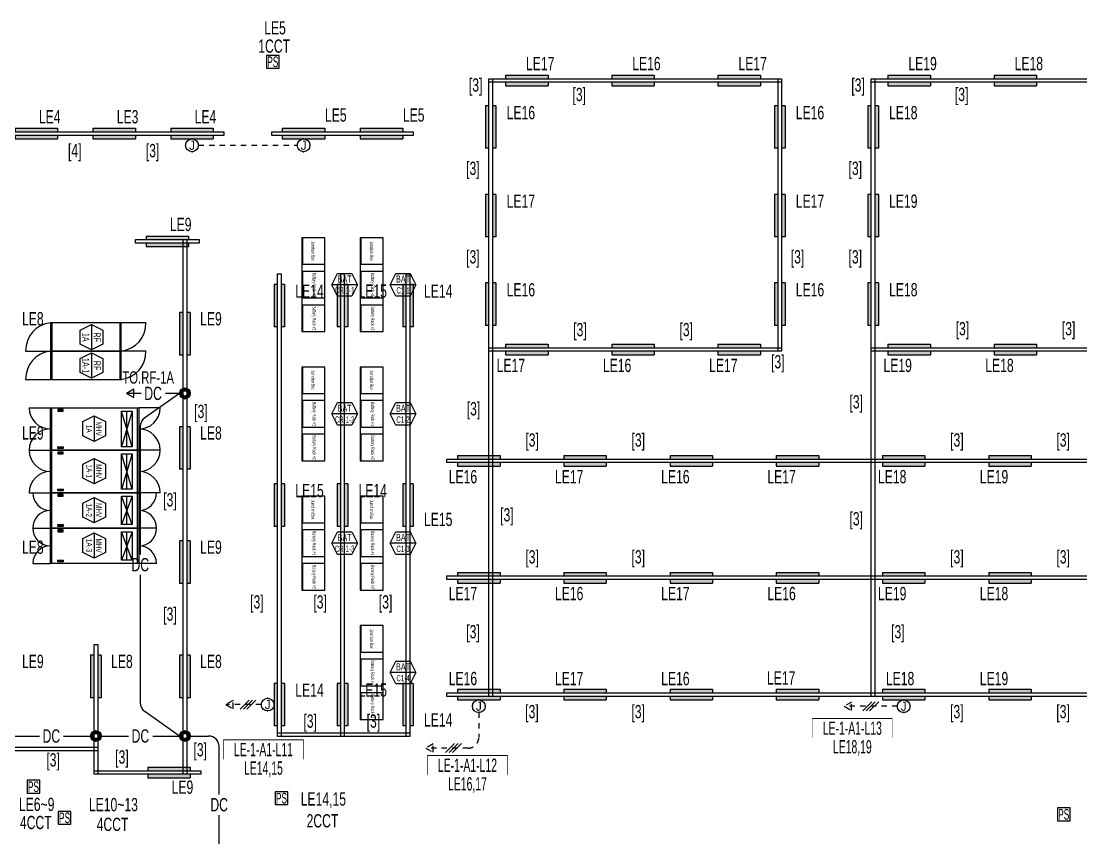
# Model space of a CAD drawing. Header units: millimetres. Extents: x 86947 to 500447, y -530175 to 1059536.
# Drawn here: x 122729 to 152656, y -229739 to -206680 of the extents above; entities that cross this region are included whole.
import ezdxf
from ezdxf.enums import TextEntityAlignment as Align

# ---------------------------------------------------------------- set-up
doc = ezdxf.new("R2010")
doc.units = ezdxf.units.MM
doc.header["$LTSCALE"] = 150
doc.set_wipeout_variables(frame=1)
doc.linetypes.add('D1', pattern=[3, 1, -1, 1])
for name, color, linetype in [('------01 Distribution Panel', 3, 'Continuous'), ('------03 Lighting Fixture', 3, 'Continuous'), ('------04 Lighting Switch', 2, 'Continuous'), ('------04 Number of Strands (가닥수)', 1, 'Continuous'), ('-----20 General Symbol', 3, 'Continuous'), ('-----23 Concealed or Exposed Wire', 4, 'D1'), ('-----25 Emergency Lighting Embeded Wire in Ceiling or Wall', 1, 'Continuous'), ('-----28 Race Way', 1, 'Continuous'), ('-----33 Equipment', 5, 'Continuous')]:
    doc.layers.add(name, color=color, linetype=linetype)
doc.styles.add('ELEC', font='Dotum.ttf')

# ---------------------------------------------------------------- blocks, each defined once
blk = doc.blocks.new('D01')
at = {"linetype": 'Continuous'}
blk.add_circle((0, 0), 150, dxfattribs=at)
for p in [(-150, 0), (0, 150), (150, 0), (0, -150)]:
    blk.add_point(p)
blk = doc.blocks.new('E01')
h = blk.add_hatch(color=256)
edge = h.paths.add_edge_path(flags=17)
edge.add_arc((0, 0), 75, 0, 360)
edge = h.paths.add_edge_path()
edge.add_arc((0, 0), 150, 0, 360)
blk.add_blockref('D01', (0, 0))
at = {"xscale": 0.5, "yscale": 0.5, "zscale": 0.5}
blk.add_blockref('D01', (0, 0), dxfattribs=at)
blk = doc.blocks.new('*U16')
blk.add_lwpolyline([(150, 0), (-150, 0), (-150, -300), (150, -300)], close=True)
at = {"style": 'ELEC', "width": 0.6}
blk.add_text('PS', height=250, dxfattribs=at).set_placement((0, -150), align=Align.MIDDLE)
blk = doc.blocks.new('E17')
h = blk.add_hatch(color=256)
h.paths.add_polyline_path([(600, 100), (-600, 100), (-600, 0), (600, 0)])
h.paths.add_polyline_path([(600, -100), (-600, -100), (-600, -200), (600, -200)])
for p, q in [((-600, 100), (600, 100)), ((-600, 100), (-600, 0)), ((600, 100), (600, 0)), ((600, 100), (600, 0)), ((-600, -100), (-600, -200)), ((-600, -200), (600, -200)), ((600, -100), (600, -200))]:
    blk.add_line(p, q)
blk = doc.blocks.new('12345')
at = {"layer": '-----33 Equipment'}
for p, q in [((383604, 143605), (382954, 143605)), ((382954, 143605), (382954, 140955)), ((382984, 142855), (382984, 143605)), ((383604, 140955), (383604, 143605)), ((385254, 143605), (384604, 143605)), ((384604, 143605), (384604, 140955)), ((384634, 142855), (384634, 143605)), ((385254, 140955), (385254, 143605)), ((382984, 141905), (382984, 142655)), ((383804, 142280), (383963, 142600)), ((383963, 142600), (384364, 142600)), ((384364, 142600), (384524, 142280)), ((384634, 141905), (384634, 142655)), ((385454, 142280), (385613, 142600)), ((385613, 142600), (386014, 142600)), ((386014, 142600), (386174, 142280)), ((384524, 142280), (383804, 142280)), ((383963, 141960), (383804, 142280)), ((384524, 142280), (384364, 141960)), ((386174, 142280), (385454, 142280)), ((385613, 141960), (385454, 142280)), ((386174, 142280), (386014, 141960)), ((384364, 141960), (383963, 141960)), ((386014, 141960), (385613, 141960)), ((382984, 140955), (382984, 141705)), ((384634, 140955), (384634, 141705)), ((375854, 141205, 0), (375854, 140405, 0)), ((377854, 141205, 0), (375854, 141205, 0)), ((375894, 141205), (375894, 140405)), ((376692, 140996, 0), (377012, 141156, 0)), ((376692, 140596, 0), (376692, 140996, 0)), ((377012, 141156, 0), (377012, 140436, 0)), ((377012, 141156, 0), (377332, 140996, 0)), ((377332, 140996, 0), (377332, 140596, 0)), ((377812, 141205), (377812, 140405)), ((377854, 140405, 0), (377854, 141205, 0)), ((378554, 141205), (377854, 141205)), ((382954, 140955), (383604, 140955)), ((384604, 140955), (385254, 140955)), ((375154, 140405), (375854, 140405)), ((375854, 140405, 0), (377854, 140405, 0)), ((375854, 140405), (375854, 139605)), ((377854, 140405), (375854, 140405)), ((375894, 140405), (375894, 139605)), ((377012, 140436, 0), (376692, 140596, 0)), ((377332, 140596, 0), (377012, 140436, 0)), ((377812, 140405), (377812, 139605)), ((377854, 139605), (377854, 140405)), ((378554, 140405), (377854, 140405)), ((376692, 140196), (377012, 140356)), ((376692, 139796), (376692, 140196)), ((377012, 140356), (377012, 139636)), ((377012, 140356), (377332, 140196)), ((377332, 140196), (377332, 139796)), ((377012, 139636), (376692, 139796)), ((377332, 139796), (377012, 139636)), ((383604, 139955), (382954, 139955)), ((382954, 139955), (382954, 137305)), ((382984, 139205), (382984, 139955)), ((383604, 137305), (383604, 139955)), ((385254, 139955), (384604, 139955)), ((384604, 139955), (384604, 137305)), ((384634, 139205), (384634, 139955)), ((385254, 137305), (385254, 139955)), ((375154, 139605), (375854, 139605)), ((375854, 139605), (377854, 139605)), ((382984, 138255), (382984, 139005)), ((383804, 138630), (383963, 138950)), ((383963, 138950), (384364, 138950)), ((384364, 138950), (384524, 138630)), ((384634, 138255), (384634, 139005)), ((385454, 138630), (385613, 138950)), ((385613, 138950), (386014, 138950)), ((386014, 138950), (386174, 138630)), ((375254, 138805), (375854, 138805)), ((375894, 137605), (375894, 138805)), ((376214, 138755), (376064, 138705)), ((376214, 138705), (376064, 138755)), ((376768, 138415), (377088, 138575)), ((377088, 138575), (377088, 137855)), ((377088, 138575), (377408, 138415)), ((378164, 137705), (377864, 138705)), ((378164, 138705), (377864, 137705)), ((378014, 137705), (378014, 138705)), ((378312, 137605), (378312, 138805)), ((378954, 138805), (378354, 138805)), ((384524, 138630), (383804, 138630)), ((383963, 138310), (383804, 138630)), ((384524, 138630), (384364, 138310)), ((386174, 138630), (385454, 138630)), ((385613, 138310), (385454, 138630)), ((386174, 138630), (386014, 138310)), ((376768, 138015), (376768, 138415)), ((377408, 138415), (377408, 138015)), ((384364, 138310), (383963, 138310)), ((386014, 138310), (385613, 138310)), ((377088, 137855), (376768, 138015)), ((377408, 138015), (377088, 137855)), ((382984, 137305), (382984, 138055)), ((384634, 137305), (384634, 138055)), ((376214, 137655), (376064, 137705)), ((376214, 137705), (376064, 137655)), ((375254, 137605), (375854, 137605)), ((375254, 137605), (375854, 137605)), ((375894, 136405), (375894, 137605)), ((376214, 137555), (376064, 137505)), ((376214, 137505), (376064, 137555)), ((376768, 137215), (377088, 137375)), ((377088, 137375), (377088, 136655)), ((377088, 137375), (377408, 137215)), ((378164, 136505), (377864, 137505)), ((378164, 137505), (377864, 136505)), ((378014, 136505), (378014, 137505)), ((378312, 136405), (378312, 137605)), ((378954, 137605), (378354, 137605)), ((378954, 137605), (378354, 137605)), ((376768, 136815), (376768, 137215)), ((377408, 137215), (377408, 136815)), ((382954, 137305), (383604, 137305)), ((384604, 137305), (385254, 137305)), ((377088, 136655), (376768, 136815)), ((377408, 136815), (377088, 136655)), ((376214, 136455), (376064, 136505)), ((376214, 136505), (376064, 136455)), ((375254, 136405), (375854, 136405)), ((375354, 136405), (375854, 136405)), ((375894, 135405), (375894, 136405)), ((376214, 136355), (376064, 136305)), ((376214, 136305), (376064, 136355)), ((376768, 136115), (377088, 136275)), ((377088, 136275), (377088, 135555)), ((377088, 136275), (377408, 136115)), ((378164, 135505), (377864, 136305)), ((378164, 136305), (377864, 135505)), ((378014, 135505), (378014, 136305)), ((378312, 135405), (378312, 136405)), ((378954, 136405), (378354, 136405)), ((378854, 136405), (378354, 136405)), ((383604, 136305), (382954, 136305)), ((382954, 136305), (382954, 133655)), ((382984, 135555), (382984, 136305)), ((383604, 133655), (383604, 136305)), ((385254, 136305), (384604, 136305)), ((384604, 136305), (384604, 133655)), ((384634, 135555), (384634, 136305)), ((385254, 133655), (385254, 136305)), ((376768, 135715), (376768, 136115)), ((377408, 136115), (377408, 135715)), ((377088, 135555), (376768, 135715)), ((377408, 135715), (377088, 135555)), ((375354, 135405), (375854, 135405)), ((375354, 135405), (375854, 135405)), ((375894, 134405), (375894, 135405)), ((376214, 135455), (376064, 135505)), ((376214, 135505), (376064, 135455)), ((376214, 135355), (376064, 135305)), ((376214, 135305), (376064, 135355)), ((376768, 135117), (377088, 135277)), ((377088, 135277), (377088, 134557)), ((377088, 135277), (377408, 135117)), ((378164, 134505), (377864, 135305)), ((378164, 135305), (377864, 134505)), ((378014, 134505), (378014, 135305)), ((378312, 134405), (378312, 135405)), ((378854, 135405), (378354, 135405)), ((378854, 135405), (378354, 135405)), ((382984, 134605), (382984, 135355)), ((383804, 134980), (383963, 135300)), ((383963, 135300), (384364, 135300)), ((384364, 135300), (384524, 134980)), ((384634, 134605), (384634, 135355)), ((385454, 134980), (385613, 135300)), ((385613, 135300), (386014, 135300)), ((386014, 135300), (386174, 134980)), ((376768, 134717), (376768, 135117)), ((377408, 135117), (377408, 134717)), ((384524, 134980), (383804, 134980)), ((383963, 134660), (383804, 134980)), ((384524, 134980), (384364, 134660)), ((386174, 134980), (385454, 134980)), ((385613, 134660), (385454, 134980)), ((386174, 134980), (386014, 134660)), ((377088, 134557), (376768, 134717)), ((377408, 134717), (377088, 134557)), ((375354, 134405), (375854, 134405)), ((376214, 134455), (376064, 134505)), ((376214, 134505), (376064, 134455)), ((378854, 134405), (378354, 134405)), ((382984, 133655), (382984, 134405)), ((384364, 134660), (383963, 134660)), ((384634, 133655), (384634, 134405)), ((386014, 134660), (385613, 134660)), ((382954, 133655), (383604, 133655)), ((384604, 133655), (385254, 133655)), ((385254, 132655), (384604, 132655)), ((384604, 132655), (384604, 130005)), ((384634, 131905), (384634, 132655)), ((385254, 130005), (385254, 132655)), ((384634, 130955), (384634, 131705)), ((385454, 131330), (385613, 131650)), ((385613, 131650), (386014, 131650)), ((386014, 131650), (386174, 131330)), ((386174, 131330), (385454, 131330)), ((385613, 131010), (385454, 131330)), ((386174, 131330), (386014, 131010)), ((386014, 131010), (385613, 131010)), ((384634, 130005), (384634, 130755)), ((384604, 130005), (385254, 130005))]:
    blk.add_line(p, q, dxfattribs=at)
for points in [[(383604, 143605), (382954, 143605), (382954, 142855), (383604, 142855)], [(385254, 143605), (384604, 143605), (384604, 142855), (385254, 142855)], [(383604, 142655), (382954, 142655), (382954, 141905), (383604, 141905)], [(385254, 142655), (384604, 142655), (384604, 141905), (385254, 141905)], [(383604, 141705), (382954, 141705), (382954, 140955), (383604, 140955)], [(385254, 141705), (384604, 141705), (384604, 140955), (385254, 140955)], [(383604, 139955), (382954, 139955), (382954, 139205), (383604, 139205)], [(385254, 139955), (384604, 139955), (384604, 139205), (385254, 139205)], [(383604, 139005), (382954, 139005), (382954, 138255), (383604, 138255)], [(385254, 139005), (384604, 139005), (384604, 138255), (385254, 138255)], [(375854, 137605), (375854, 138805), (378354, 138805), (378354, 137605)], [(376064, 138755), (376064, 138705), (376214, 138705), (376214, 138755)], [(377864, 137705), (377864, 138705), (378164, 138705), (378164, 137705)], [(383604, 138055), (382954, 138055), (382954, 137305), (383604, 137305)], [(385254, 138055), (384604, 138055), (384604, 137305), (385254, 137305)], [(376064, 137655), (376064, 137705), (376214, 137705), (376214, 137655)], [(375854, 136405), (375854, 137605), (378354, 137605), (378354, 136405)], [(376064, 137555), (376064, 137505), (376214, 137505), (376214, 137555)], [(377864, 136505), (377864, 137505), (378164, 137505), (378164, 136505)], [(376064, 136455), (376064, 136505), (376214, 136505), (376214, 136455)], [(375854, 135405), (375854, 136405), (378354, 136405), (378354, 135405)], [(376064, 136355), (376064, 136305), (376214, 136305), (376214, 136355)], [(377864, 135505), (377864, 136305), (378164, 136305), (378164, 135505)], [(383604, 136305), (382954, 136305), (382954, 135555), (383604, 135555)], [(385254, 136305), (384604, 136305), (384604, 135555), (385254, 135555)], [(375854, 134405), (375854, 135405), (378354, 135405), (378354, 134405)], [(376064, 135455), (376064, 135505), (376214, 135505), (376214, 135455)], [(376064, 135355), (376064, 135305), (376214, 135305), (376214, 135355)], [(377864, 134505), (377864, 135305), (378164, 135305), (378164, 134505)], [(383604, 135355), (382954, 135355), (382954, 134605), (383604, 134605)], [(385254, 135355), (384604, 135355), (384604, 134605), (385254, 134605)], [(376064, 134455), (376064, 134505), (376214, 134505), (376214, 134455)], [(383604, 134405), (382954, 134405), (382954, 133655), (383604, 133655)], [(385254, 134405), (384604, 134405), (384604, 133655), (385254, 133655)], [(385254, 132655), (384604, 132655), (384604, 131905), (385254, 131905)], [(385254, 131705), (384604, 131705), (384604, 130955), (385254, 130955)], [(385254, 130755), (384604, 130755), (384604, 130005), (385254, 130005)]]:
    blk.add_lwpolyline(points, close=True, dxfattribs=at)
for centre, radius, start, end in [((375945, 140419), 791, 96.6265, 181.0016), ((377762, 141191), 791, 276.6265, 1.0016), ((375945, 139619), 791, 96.6265, 181.0016), ((377762, 140391), 791, 276.6265, 1.0016), ((375854, 138805), 600, 180, 270), ((378354, 138805), 600, 270, 0), ((375854, 137605), 600, 90, 180), ((378354, 137605), 600, 0, 90), ((375854, 137605), 600, 180, 270), ((378354, 137605), 600, 270, 0), ((375854, 136405), 600, 90, 180), ((378354, 136405), 600, 0, 90), ((375854, 136405), 500, 180, 270), ((378354, 136405), 500, 270, 0), ((375854, 135405), 500, 90, 180), ((378354, 135405), 500, 0, 90), ((375854, 135405), 500, 180, 270), ((378354, 135405), 500, 270, 0), ((375854, 134405), 500, 90, 180), ((378354, 134405), 500, 0, 90)]:
    blk.add_arc(centre, radius, start, end, dxfattribs=at)
at = {"layer": '-----33 Equipment', "style": 'ELEC'}
for s, height, width, p in [('Junction Box', 100, 0.6, (383276, 143230)), ('Junction Box', 100, 0.6, (384926, 143230)), ('Battery Rack #1', 100, 0.6, (383307, 142280)), ('Battery Rack #1', 100, 0.6, (384957, 142280)), ('Battery Rack #2', 100, 0.6, (383307, 141330)), ('Battery Rack #2', 100, 0.6, (384957, 141330)), ('1A', 200, 0.7, (376852, 140796)), ('RF', 200, 0.7, (377172, 140796)), ('1A-1', 200, 0.7, (376852, 139996)), ('RF', 200, 0.7, (377172, 139996)), ('Junction Box', 100, 0.6, (383276, 139580)), ('Junction Box', 100, 0.6, (384926, 139580)), ('Battery Rack #1', 100, 0.6, (383307, 138630)), ('Battery Rack #1', 100, 0.6, (384957, 138630)), ('Battery Rack #2', 100, 0.6, (383307, 137680)), ('Battery Rack #2', 100, 0.6, (384957, 137680)), ('Junction Box', 100, 0.6, (383276, 135930)), ('Junction Box', 100, 0.6, (384926, 135930)), ('Battery Rack #1', 100, 0.6, (383307, 134980)), ('Battery Rack #1', 100, 0.6, (384957, 134980)), ('Battery Rack #2', 100, 0.6, (383307, 134030)), ('Battery Rack #2', 100, 0.6, (384957, 134030)), ('Junction Box', 100, 0.6, (384926, 132280)), ('Battery Rack #1', 100, 0.6, (384957, 131330)), ('Battery Rack #2', 100, 0.6, (384957, 130380))]:
    blk.add_text(s, height=height, rotation=270, dxfattribs=dict(at, width=width)).set_placement(p, align=Align.MIDDLE_CENTER)
for s, height, width, p in [('BAT', 200, 0.7, (384164, 142440)), ('BAT', 200, 0.7, (385814, 142440)), ('CR-1-1', 180, 0.6, (384164, 142120)), ('C1-1', 180, 0.6, (385814, 142120)), ('BAT', 200, 0.7, (384164, 138790)), ('BAT', 200, 0.7, (385814, 138790)), ('CR-1-2', 180, 0.6, (384164, 138470)), ('C1-2', 180, 0.6, (385814, 138470)), ('BAT', 200, 0.7, (384164, 135140)), ('BAT', 200, 0.7, (385814, 135140)), ('CR-1-3', 180, 0.6, (384164, 134820)), ('C1-3', 180, 0.6, (385814, 134820)), ('BAT', 200, 0.7, (385814, 131490)), ('C1-4', 180, 0.6, (385814, 131170))]:
    blk.add_text(s, height=height, dxfattribs=dict(at, width=width)).set_placement(p, align=Align.MIDDLE_CENTER)
at = {"layer": '-----33 Equipment', "style": 'ELEC', "width": 0.7}
for s, p in [('1A', (376948, 138211)), ('MHV', (377220, 138213)), ('1A-1', (376948, 137011)), ('MHV', (377220, 137013)), ('1A-2', (376948, 135911)), ('MHV', (377220, 135913)), ('1A-3', (376948, 134913)), ('MHV', (377220, 134914))]:
    blk.add_text(s, height=160, rotation=270, dxfattribs=at).set_placement(p, align=Align.MIDDLE)
blk = doc.blocks.new('O04')
blk.add_circle((0, 0), 150)
for p in [(-150, 0), (0, 150), (150, 0), (0, -150)]:
    blk.add_point(p)
at = {"style": 'ELEC'}
blk.add_text('J', height=214, dxfattribs=at).set_placement((0, 0), align=Align.MIDDLE)
blk = doc.blocks.new('O07')
blk.add_lwpolyline([(0, -100), (173, 0), (0, 100)], close=True)
blk = doc.blocks.new('*U45')
at = {"color": 0}
for p, q in [((-186, -106), (26, 106)), ((-106, -106), (106, 106)), ((-26, -106), (186, 106))]:
    blk.add_line(p, q, dxfattribs=at)

msp = doc.modelspace()

# ---------------------------------------------------------------- linework, layer by layer
at = {"layer": '------01 Distribution Panel', "color": 1}
for points in [[(145076, -226906), (147331, -226906), (147331, -226381), (145076, -226381)], [(128443, -227508), (130698, -227508), (130698, -226983), (128443, -226983)], [(134206, -227953), (136460, -227953), (136460, -227428), (134206, -227428)]]:
    msp.add_lwpolyline(points, close=True, dxfattribs=at)
at = {"layer": '-----23 Concealed or Exposed Wire'}
for points in [[(127734, -210185), (130524, -210185)], [(129509, -225978), (128509, -225978)], [(147474, -226025), (145974, -226025)]]:
    msp.add_lwpolyline(points, dxfattribs=at)
msp.add_lwpolyline([(135654, -226205), (135654, -226905, -0.414214), (135354, -227205), (134154, -227205)], format="xyb", dxfattribs=at)
at = {"layer": '-----25 Emergency Lighting Embeded Wire in Ceiling or Wall'}
for p, q in [((126120, -217189), (125704, -217189)), ((127204, -217189), (126219, -217881)), ((127204, -217189), (126801, -217189)), ((126092, -218126), (126092, -221735)), ((126092, -222317), (126092, -225926)), ((127204, -226864), (126219, -226171)), ((122474, -226864), (123248, -226864)), ((123928, -226864), (124689, -226864)), ((124989, -226864), (125763, -226864)), ((126443, -226864), (127204, -226864)), ((127504, -226864), (128020, -226864)), ((128320, -230445), (128320, -229095))]:
    msp.add_line(p, q, dxfattribs=at)
for centre, start, end in [((126392, -218126), 125.1205, 180), ((126392, -225926), 180, 234.8795)]:
    msp.add_arc(centre, 300, start, end, dxfattribs=at)
at = {"layer": '-----28 Race Way', "elevation": 0}
for points in [[(135938, -225745), (135938, -208304), (136038, -208304), (136038, -225745)], [(144204, -208404), (135938, -208404), (135938, -208304), (144204, -208304)], [(144104, -216002), (144104, -208304), (144204, -208304), (144204, -216002)], [(146738, -225745), (146738, -208304), (146838, -208304), (146838, -225745)], [(155004, -208404), (146738, -208404), (146738, -208304), (155004, -208304)], [(127304, -227945), (127304, -212846), (127404, -212846), (127404, -227945)], [(129969, -226878), (129969, -213812), (130069, -213812), (130069, -226878)], [(131754, -226878), (131754, -213812), (131854, -213812), (131854, -226878)], [(133604, -226878), (133604, -213812), (133704, -213812), (133704, -226878)], [(144204, -216002), (135938, -216002), (135938, -215902), (144204, -215902)], [(155004, -216002), (146738, -216002), (146738, -215902), (155004, -215902)], [(124889, -224282), (124889, -227945), (124789, -227945), (124789, -224282)], [(129969, -226778), (133704, -226778), (133704, -226878), (129969, -226878)], [(122274, -227182), (124889, -227182), (124889, -227282), (122274, -227282)]]:
    msp.add_lwpolyline(points, close=True, dxfattribs=at)
at = {"layer": '-----28 Race Way'}
for points in [[(102454, -209805), (128454, -209805), (128454, -209905), (102454, -209905)], [(129804, -209805), (133804, -209805), (133804, -209905), (129804, -209905)], [(125954, -212846), (127754, -212846), (127754, -212946), (125954, -212946)], [(166554, -219145), (134754, -219145), (134754, -219045), (166554, -219045)], [(166554, -222445), (134754, -222445), (134754, -222345), (166554, -222345)], [(169304, -225745), (134754, -225745), (134754, -225645), (169304, -225645)], [(124789, -227845), (127804, -227845), (127804, -227945), (124789, -227945)]]:
    msp.add_lwpolyline(points, close=True, dxfattribs=at)

# ---------------------------------------------------------------- block references
at = {"layer": '------03 Lighting Fixture', "color": 3}
for p in [(137008, -208304), (140008, -208304), (143008, -208304), (147808, -208304), (150808, -208304), (123154, -209805), (125354, -209805), (127554, -209805), (130704, -209805), (132904, -209805), (126854, -212846), (137008, -215902), (140008, -215902), (143008, -215902), (147808, -215902), (150808, -215902), (135654, -219045), (138654, -219045), (141654, -219045), (144654, -219045), (147654, -219045), (150654, -219045), (135654, -222345), (138654, -222345), (141654, -222345), (144654, -222345), (147654, -222345), (150654, -222345), (135654, -225645), (138654, -225645), (141654, -225645), (144654, -225645), (147654, -225645), (150654, -225645), (126904, -227845)]:
    msp.add_blockref('E17', p, dxfattribs=at)
at = {"layer": '------03 Lighting Fixture', "color": 3, "rotation": 270}
for p in [(136038, -209670), (144204, -209670), (146838, -209670), (136038, -212170), (144204, -212170), (146838, -212170), (130069, -214712), (131854, -214712), (133704, -214712), (136038, -214670), (144204, -214670), (146838, -214670), (127404, -215507), (127404, -218732), (130069, -220345), (131854, -220345), (133704, -220345), (127404, -221957), (124889, -225182), (127404, -225182), (130069, -225978), (131854, -225978), (133704, -225978)]:
    msp.add_blockref('E17', p, dxfattribs=at)
at = {"layer": '------03 Lighting Fixture'}
for p in [(127354, -217189), (124839, -226864), (127354, -226864)]:
    msp.add_blockref('E01', p, dxfattribs=at)
at = {"layer": '------04 Lighting Switch', "xscale": 1.2, "yscale": 1.2, "zscale": 1.2}
for p in [(129834, -207645), (123074, -228115), (130079, -228440), (152174, -228895), (123954, -228995)]:
    msp.add_blockref('*U16', p, dxfattribs=at)
at = {"layer": '------04 Number of Strands (가닥수)', "xscale": 1.2, "yscale": 1.2, "zscale": 1.2}
for p in [(129136, -225978), (146724, -226025)]:
    msp.add_blockref('*U45', p, dxfattribs=at)
at = {"layer": '-----20 General Symbol', "xscale": 1.2, "yscale": 1.2, "zscale": 1.2}
for p in [(127554, -210185), (130704, -210185), (129689, -225978), (135654, -226025), (147654, -226025)]:
    msp.add_blockref('O04', p, dxfattribs=at)
at = {"layer": '-----23 Concealed or Exposed Wire', "xscale": 1.199999999953434, "yscale": 1.199999999953434, "zscale": 1.199999999953434, "rotation": 180}
for p in [(128716, -225978), (146181, -226025), (134361, -227205)]:
    msp.add_blockref('O07', p, dxfattribs=at)
at = {"layer": '-----25 Emergency Lighting Embeded Wire in Ceiling or Wall', "xscale": 1.199999999953434, "yscale": 1.199999999953434, "zscale": 1.199999999953434, "rotation": 180}
msp.add_blockref('O07', (125911, -217189), dxfattribs=at)
at = {"layer": '-----33 Equipment'}
msp.add_blockref('12345', (-252300, -356400), dxfattribs=at)

# ---------------------------------------------------------------- texts
at = {"layer": '------04 Lighting Switch', "style": 'ELEC', "width": 0.7}
for s, p in [('LE5', (129897, -206870)), ('1CCT', (129873, -207383)), ('LE17', (137388, -207877)), ('LE16', (140388, -207877)), ('LE17', (143388, -207877)), ('LE19', (148188, -207877)), ('LE18', (151188, -207877)), ('LE4', (123533, -209378)), ('LE3', (125733, -209378)), ('LE4', (127933, -209378)), ('LE5', (131614, -209332)), ('LE5', (133814, -209332)), ('LE16', (136842, -209262)), ('LE16', (145007, -209262)), ('LE18', (147642, -209262)), ('LE17', (136842, -211762)), ('LE17', (145007, -211762)), ('LE19', (147642, -211762)), ('LE9', (127233, -212419)), ('LE14', (130872, -214303)), ('LE15', (132657, -214303)), ('LE14', (134507, -214303)), ('LE16', (136842, -214262)), ('LE16', (145007, -214262)), ('LE18', (147642, -214262)), ('LE8', (123058, -215082)), ('LE9', (128088, -215082)), ('LE17', (136559, -216399)), ('LE16', (139559, -216399)), ('LE17', (142559, -216399)), ('LE19', (147484, -216399)), ('LE18', (150359, -216399)), ('LE9', (123058, -218307)), ('LE8', (128088, -218307)), ('LE16', (135205, -219542)), ('LE17', (138205, -219542)), ('LE16', (141205, -219542)), ('LE17', (144205, -219542)), ('LE18', (147329, -219542)), ('LE19', (150205, -219542)), ('LE15', (130872, -219937)), ('LE14', (132657, -219937)), ('LE15', (134507, -220750)), ('LE8', (123058, -221532)), ('LE9', (128088, -221532)), ('LE17', (135205, -222842)), ('LE16', (138205, -222842)), ('LE17', (141205, -222842)), ('LE16', (144205, -222842)), ('LE19', (147329, -222842)), ('LE18', (150205, -222842)), ('LE9', (123058, -224757)), ('LE8', (125573, -224757)), ('LE8', (128088, -224757)), ('LE16', (135205, -225242)), ('LE17', (138205, -225242)), ('LE16', (141205, -225242)), ('LE17', (144192, -225226)), ('LE18', (147552, -225242)), ('LE19', (150205, -225242)), ('LE14', (130872, -225570)), ('LE15', (132657, -225570)), ('LE14', (134507, -226409)), ('LE9', (127283, -228308)), ('LE6~9', (123166, -228794)), ('LE10~13', (125333, -228801)), ('LE14,15', (131263, -228677)), ('4CCT', (123141, -229307)), ('4CCT', (125309, -229359)), ('2CCT', (131238, -229258))]:
    msp.add_text(s, height=375, dxfattribs=at).set_placement(p, align=Align.MIDDLE)
at = {"layer": '-----25 Emergency Lighting Embeded Wire in Ceiling or Wall', "style": 'ELEC', "width": 0.7}
msp.add_text('TO.RF-1A', height=350, dxfattribs=at).set_placement((126314, -216740), align=Align.MIDDLE_CENTER)
for p in [(126454, -217189), (126092, -222026), (123581, -226864), (126096, -226864), (128320, -228804)]:
    msp.add_text('DC', height=375, dxfattribs=at).set_placement(p, align=Align.MIDDLE)
at = {"layer": '-----28 Race Way', "style": 'ELEC', "width": 0.7}
for s, p in [('[3]', (135565, -208529)), ('[3]', (146365, -208529)), ('[3]', (138491, -208796)), ('[3]', (149291, -208796)), ('[4]', (124240, -210381)), ('[3]', (126440, -210381)), ('[3]', (135487, -210881)), ('[3]', (146287, -210881)), ('[3]', (135487, -213381)), ('[3]', (144656, -213381)), ('[3]', (146287, -213381)), ('[3]', (149312, -215409)), ('[3]', (152312, -215409)), ('[3]', (138511, -215436)), ('[3]', (141511, -215436)), ('[3]', (144099, -216343)), ('[3]', (146314, -217476)), ('[3]', (127805, -217746)), ('[3]', (135503, -217670)), ('[3]', (137158, -218552)), ('[3]', (140158, -218552)), ('[3]', (149158, -218552)), ('[3]', (152158, -218552)), ('[3]', (126931, -220242)), ('[3]', (136447, -220665)), ('[3]', (146314, -220776)), ('[3]', (137158, -221852)), ('[3]', (140158, -221852)), ('[3]', (149158, -221852)), ('[3]', (152158, -221852)), ('[3]', (129387, -223125)), ('[3]', (131172, -223125)), ('[3]', (133022, -223125)), ('[3]', (126931, -223467)), ('[3]', (135490, -223965)), ('[3]', (147490, -223965)), ('[3]', (130891, -226490)), ('[3]', (132676, -226490)), ('[3]', (137155, -226221)), ('[3]', (140155, -226221)), ('[3]', (149155, -226221)), ('[3]', (152155, -226221)), ('[3]', (127786, -227299)), ('[3]', (123629, -227584)), ('[3]', (125575, -227501))]:
    msp.add_text(s, height=375, dxfattribs=at).set_placement(p, align=Align.MIDDLE)

# ---------------------------------------------------------------- next in the draw order: wipeouts: each hides what was drawn before it
at = {"color": 1}
for points in [[(145076, -226906), (147331, -226906), (147331, -226381), (145076, -226381)], [(128443, -227508), (130698, -227508), (130698, -226983), (128443, -226983)], [(134206, -227953), (136460, -227953), (136460, -227428), (134206, -227428)]]:
    msp.add_wipeout(points, dxfattribs=at)

# ---------------------------------------------------------------- next in the draw order: linework, layer by layer
at = {"layer": '-----25 Emergency Lighting Embeded Wire in Ceiling or Wall'}
msp.add_arc((128020, -227164), 300, 0, 90, dxfattribs=at)

# ---------------------------------------------------------------- next in the draw order: block references
at = {"layer": '------04 Number of Strands (가닥수)', "xscale": 1.2, "yscale": 1.2, "zscale": 1.2}
msp.add_blockref('*U45', (134940, -227205), dxfattribs=at)

# ---------------------------------------------------------------- next in the draw order: wipeouts: each hides what was drawn before it
at = {"color": 1}
for points in [[(145076, -227431), (147331, -227431), (147331, -226906), (145076, -226906)], [(128443, -228033), (130698, -228033), (130698, -227508), (128443, -227508)], [(134206, -228478), (136460, -228478), (136460, -227953), (134206, -227953)]]:
    msp.add_wipeout(points, dxfattribs=at)

# ---------------------------------------------------------------- next in the draw order: linework, layer by layer
at = {"layer": '-----25 Emergency Lighting Embeded Wire in Ceiling or Wall'}
msp.add_line((128320, -228514), (128320, -227164), dxfattribs=at)

# ---------------------------------------------------------------- next in the draw order: texts
at = {"style": 'ELEC', "width": 0.6}
for s, p in [('LE-1-A1-L13', (146203, -226643)), ('LE-1-A1-L11', (129571, -227246)), ('LE18,19', (146203, -227168)), ('LE14,15', (129571, -227771)), ('LE-1-A1-L12', (135333, -227690)), ('LE16,17', (135333, -228215))]:
    msp.add_text(s, height=375, dxfattribs=at).set_placement(p, align=Align.MIDDLE_CENTER)

doc.saveas('drawing.dxf')
